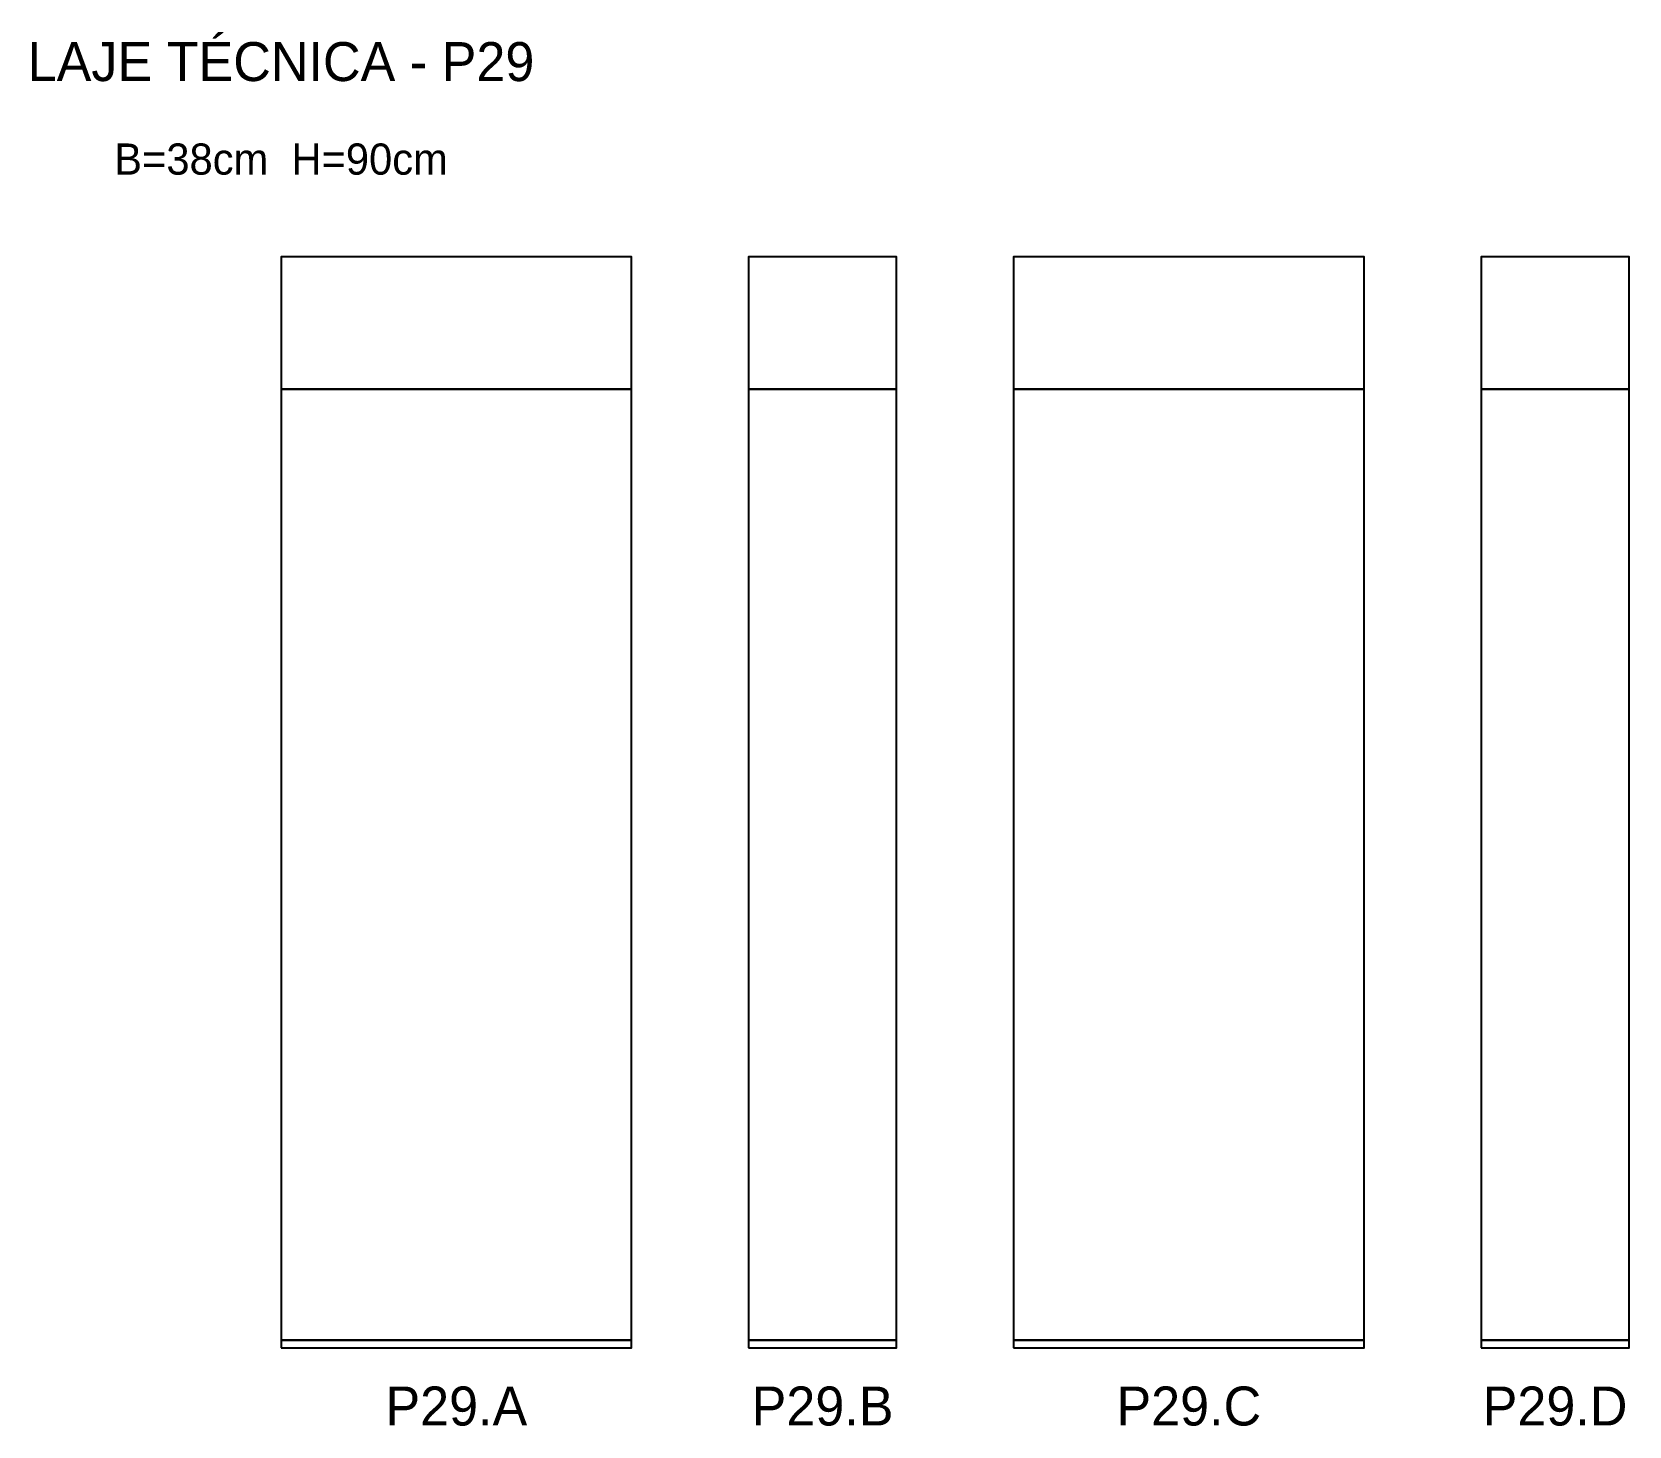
# Model space of a CAD drawing. Header units: metres. Extents: x -64 to 346, y -20 to 338.
import ezdxf

# ---------------------------------------------------------------- set-up
doc = ezdxf.new("R2010")
doc.units = ezdxf.units.M
for name, color, linetype in [('Cota Secao (2x)', 3, 'Continuous'), ('NOMENCLATURA', 1, 'Continuous'), ('Paineis', 7, 'Continuous'), ('Texto Secao', 2, 'Continuous')]:
    doc.layers.add(name, color=color, linetype=linetype)

msp = doc.modelspace()

# ---------------------------------------------------------------- linework, layer by layer
at = {"layer": 'Paineis'}
for points in [[(0, 246), (90, 246), (90, 280), (0, 280)], [(120, 246), (158, 246), (158, 280), (120, 280)], [(188, 246), (278, 246), (278, 280), (188, 280)], [(308, 246), (346, 246), (346, 280), (308, 280)], [(0, 2), (90, 2), (90, 246), (0, 246)], [(120, 2), (158, 2), (158, 246), (120, 246)], [(188, 2), (278, 2), (278, 246), (188, 246)], [(308, 2), (346, 2), (346, 246), (308, 246)], [(0, 0), (90, 0), (90, 2), (0, 2)], [(120, 0), (158, 0), (158, 2), (120, 2)], [(188, 0), (278, 0), (278, 2), (188, 2)], [(308, 0), (346, 0), (346, 2), (308, 2)]]:
    msp.add_lwpolyline(points, close=True, dxfattribs=at)

# ---------------------------------------------------------------- texts
at = {"layer": 'Cota Secao (2x)', "insert": (0, 305), "char_height": 8, "width": 366, "attachment_point": 5}
msp.add_mtext('B=38cm  H=90cm', dxfattribs=at)
at = {"layer": 'NOMENCLATURA', "insert": (0, 330), "char_height": 10, "width": 300, "attachment_point": 5}
msp.add_mtext('LAJE TÉCNICA - P29', dxfattribs=at)
at = {"layer": 'Texto Secao', "char_height": 10, "attachment_point": 5}
for s, insert, width in [('P29.A', (45, -15), 110), ('P29.B', (139, -15), 58), ('P29.C', (233, -15), 110), ('P29.D', (327, -15), 58)]:
    msp.add_mtext(s, dxfattribs=dict(at, insert=insert, width=width))

doc.saveas('drawing.dxf')
